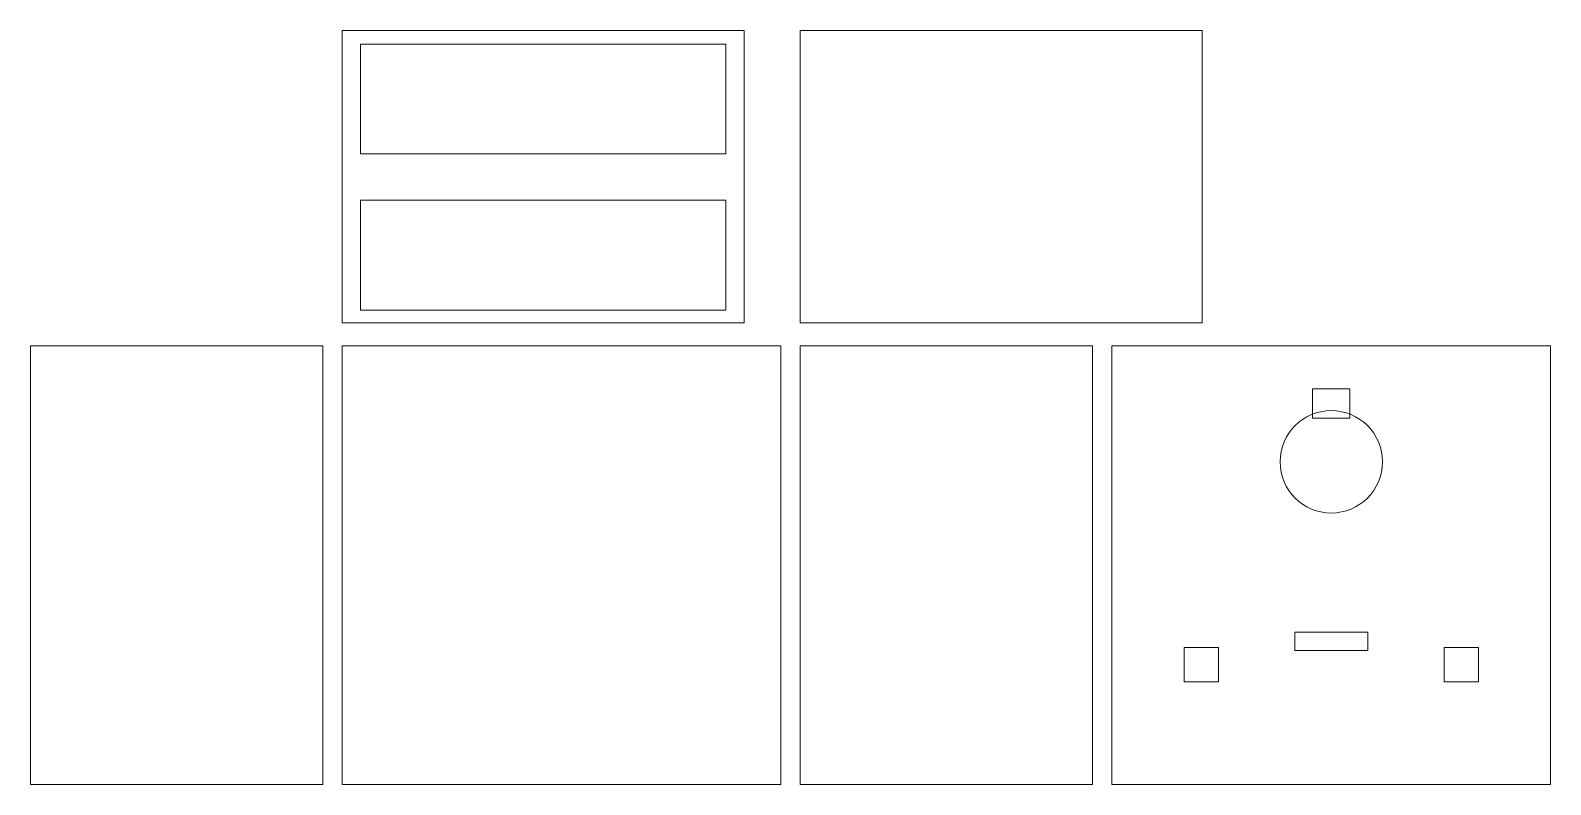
# Model space of a CAD drawing. Header units: inches. Extents: x -11.3 to 9.5, y -4.8 to 5.5.
import ezdxf

# ---------------------------------------------------------------- set-up
doc = ezdxf.new("R2010")
doc.units = ezdxf.units.IN
doc.header["$MEASUREMENT"] = 0
doc.layers.add('Layer 1', color=7, linetype='Continuous')

msp = doc.modelspace()

# ---------------------------------------------------------------- linework, layer by layer
at = {"layer": 'Layer 1', "lineweight": 9}
for points in [[(-7.069, 1.541), (-1.569, 1.541), (-1.569, 5.541), (-7.069, 5.541), (-7.069, 1.541)], [(-0.804, 1.541), (4.696, 1.541), (4.696, 5.541), (-0.804, 5.541), (-0.804, 1.541)], [(-6.819, 3.853), (-1.819, 3.853), (-1.819, 5.353), (-6.819, 5.353), (-6.819, 3.853)], [(-6.819, 1.718), (-1.819, 1.718), (-1.819, 3.218), (-6.819, 3.218), (-6.819, 1.718)], [(-11.335, -4.771), (-7.335, -4.771), (-7.335, 1.229), (-11.335, 1.229), (-11.335, -4.771)], [(-7.069, -4.771), (-1.069, -4.771), (-1.069, 1.229), (-7.069, 1.229), (-7.069, -4.771)], [(-0.804, -4.771), (3.196, -4.771), (3.196, 1.229), (-0.804, 1.229), (-0.804, -4.771)], [(3.461, -4.771), (9.461, -4.771), (9.461, 1.229), (3.461, 1.229), (3.461, -4.771)], [(6.206, 0.24), (6.716, 0.24), (6.716, 0.64), (6.206, 0.64), (6.206, 0.24)], [(5.961, -2.936), (6.961, -2.936), (6.961, -2.686), (5.961, -2.686), (5.961, -2.936)], [(4.449, -3.367), (4.919, -3.367), (4.919, -2.897), (4.449, -2.897), (4.449, -3.367)], [(8.004, -3.367), (8.474, -3.367), (8.474, -2.897), (8.004, -2.897), (8.004, -3.367)]]:
    msp.add_lwpolyline(points, close=True, dxfattribs=at)
msp.add_ellipse((6.461, -0.358), major_axis=(0, 0.7), ratio=1, dxfattribs=at)

doc.saveas('drawing.dxf')
